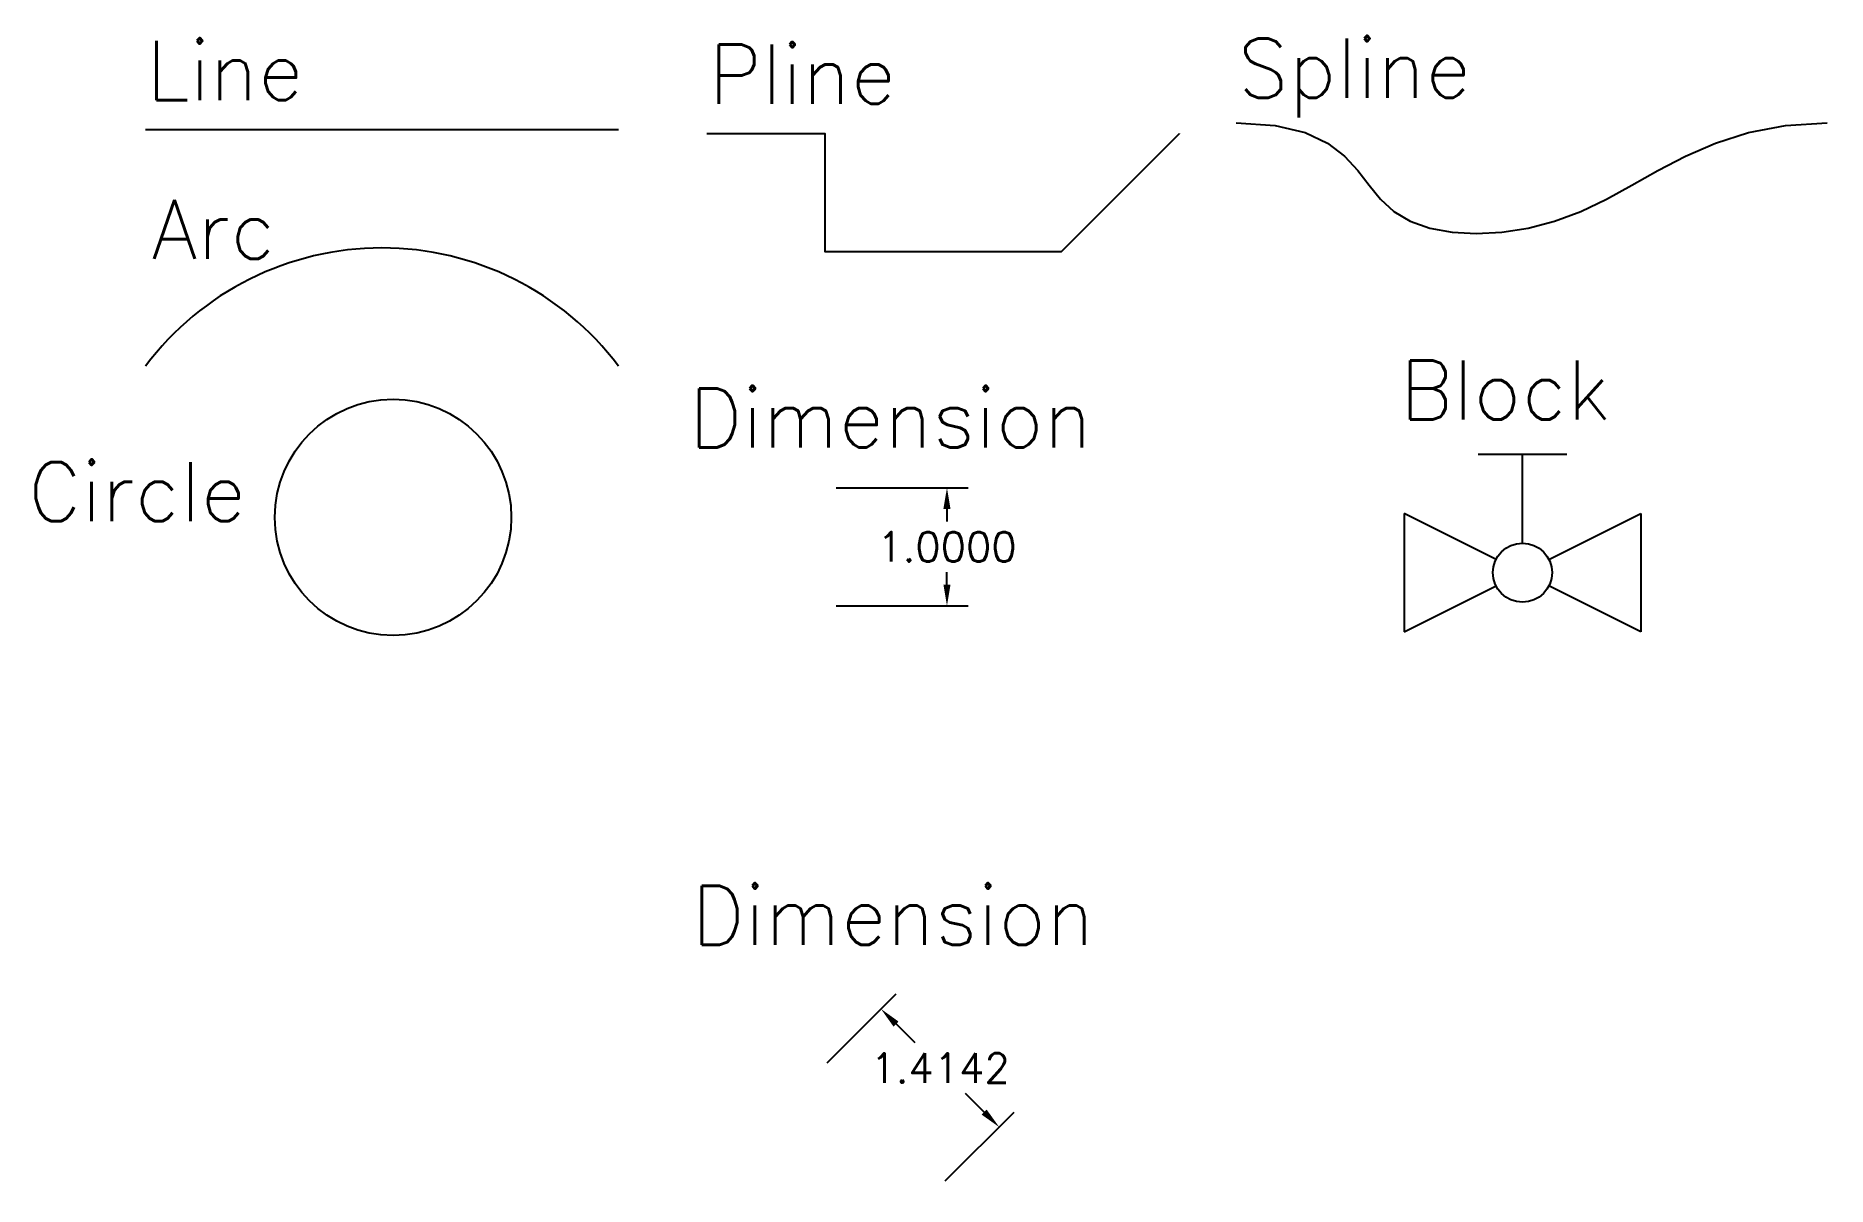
# Model space of a CAD drawing. Extents: x 0.9 to 16, y -0.8 to 8.9.
import ezdxf

# ---------------------------------------------------------------- set-up
doc = ezdxf.new("R2010")
doc.units = 0
doc.header["$MEASUREMENT"] = 0
doc.layers.get('0').update_dxf_attribs({"linetype": 'CONTINUOUS'})
doc.layers.get('DEFPOINTS').update_dxf_attribs({"linetype": 'CONTINUOUS'})
doc.styles.get("Standard").update_dxf_attribs({"font": 'ROMANS'})
doc.dimstyles.get("Standard").update_dxf_attribs({"dimtxt": 0.18, "dimasz": 0.18, "dimexe": 0.18, "dimexo": 0.0625, "dimgap": 0.09, "dimtad": 0, "dimtih": 1, "dimtoh": 1, "dimdec": 4, "dimzin": 0, "dimdsep": 46, "dimtxsty": 'Standard', "dimcen": 0.09, "dimadec": 0, "dimazin": 0, "dimtfac": 1, "dimtdec": 4, "dimtofl": 0, "dimtmove": 0, "dimatfit": 3, "dimfxl": 0, "dimtolj": 1, "dimtzin": 0, "dimarcsym": 0})

# ---------------------------------------------------------------- blocks, each defined once
blk = doc.blocks.new('*D2')
at = {"color": 0, "lineweight": -2}
for p, q in [((7.624, 5.095), (8.742, 5.095)), ((8.562, 4.915), (8.562, 4.81)), ((8.562, 4.275), (8.562, 4.38)), ((7.624, 4.095), (8.742, 4.095))]:
    blk.add_line(p, q, dxfattribs=at)
at = {"color": 0}
for points in [[(8.532, 4.915), (8.592, 4.915), (8.562, 5.095)], [(8.532, 4.275), (8.592, 4.275), (8.562, 4.095)]]:
    blk.add_solid(points, dxfattribs=at)
at = {"layer": 'DEFPOINTS', "color": 0}
for p in [(7.562, 5.095), (7.562, 4.095), (8.562, 4.095)]:
    blk.add_point(p, dxfattribs=at)
at = {"color": 0, "insert": (8.562, 4.595), "char_height": 0.25, "attachment_point": 5}
blk.add_mtext('\\A1;1.0000', dxfattribs=at)
blk = doc.blocks.new('*D1')
at = {"color": 0, "lineweight": -2}
for p, q in [((7.548, 0.227), (8.131, 0.81)), ((8.131, 0.556), (8.289, 0.398)), ((8.877, -0.19), (8.719, -0.032)), ((8.548, -0.773), (9.131, -0.19))]:
    blk.add_line(p, q, dxfattribs=at)
at = {"color": 0}
for points in [[(8.152, 0.577), (8.11, 0.534), (8.004, 0.683)], [(8.898, -0.169), (8.855, -0.211), (9.004, -0.317)]]:
    blk.add_solid(points, dxfattribs=at)
at = {"layer": 'DEFPOINTS', "color": 0}
for p in [(7.504, 0.183), (9.004, -0.317), (8.504, -0.817)]:
    blk.add_point(p, dxfattribs=at)
at = {"color": 0, "insert": (8.504, 0.183), "char_height": 0.25, "attachment_point": 5}
blk.add_mtext('\\A1;1.4142', dxfattribs=at)
blk = doc.blocks.new('BALLV')
for p, q in [((0.375, 1), (-0.375, 1)), ((0, 0.25), (0, 1)), ((-0.224, 0.112), (-1, 0.5)), ((-1, 0.5), (-1, -0.5)), ((0.224, 0.112), (1, 0.5)), ((1, 0.5), (1, -0.5)), ((-1, -0.5), (-0.224, -0.112)), ((1, -0.5), (0.224, -0.112))]:
    blk.add_line(p, q)
blk.add_circle((0, 0), 0.25)

msp = doc.modelspace()

# ---------------------------------------------------------------- linework, layer by layer
at = {"color": 7}
msp.add_line((5.78278, 8.12509), (1.78278, 8.12509), dxfattribs=at)
for points in [[(11.00754, 8.18357), (11.33827, 8.16159), (11.59087, 8.10154), (11.78098, 8.01218), (11.92421, 7.90232), (12.03619, 7.78073), (12.13254, 7.65622), (12.22889, 7.53757), (12.34087, 7.43357), (12.48068, 7.35154), (12.64686, 7.29294), (12.83453, 7.25779), (13.03879, 7.24607), (13.25477, 7.25779), (13.47759, 7.29294), (13.70236, 7.35154), (13.92421, 7.43357), (14.14019, 7.53757), (14.3552, 7.65622), (14.57606, 7.78073), (14.80962, 7.90232), (15.06272, 8.01218), (15.34218, 8.10154), (15.65484, 8.16159), (16.00754, 8.18357)], [(6.53033, 8.09382), (7.53033, 8.09382), (7.53033, 7.09382), (9.53033, 7.09382), (10.53033, 8.09382), (10.53033, 8.09382)]]:
    msp.add_lwpolyline(points, dxfattribs=at)
msp.add_circle((3.87672, 4.84438), 1, dxfattribs=at)
msp.add_arc((3.78278, 4.62509), 2.5, 36.869898, 143.130102, dxfattribs=at)

# ---------------------------------------------------------------- block references
msp.add_blockref('BALLV', (13.43031, 4.37635), dxfattribs=at)

# ---------------------------------------------------------------- texts
for s, p in [('Line', (1.79122, 8.3769)), ('Pline', (6.54599, 8.34563)), ('Spline', (11.0232, 8.39682)), ('Arc', (1.83459, 7.03232)), ('Block', (12.39327, 5.67263)), ('Dimension ', (6.38123, 5.43627)), ('Circle', (0.79065, 4.81233)), ('Dimension ', (6.4015, 1.22511))]:
    msp.add_text(s, height=0.5, dxfattribs=at).set_placement(p)

# ---------------------------------------------------------------- dimensions: what is measured, and where the dimension line sits
at = {"color": 1}
dim = msp.add_linear_dim(base=(8.56164, 4.09456), p1=(7.56164, 5.09456), p2=(7.56164, 4.09456), angle=90, dimstyle='Standard', override={"dimtxt": 0.25, "dimtmove": 2}, dxfattribs=at)
dim.commit()
dim.dimension.update_dxf_attribs({"geometry": '*D2', "text_midpoint": (8.56164, 4.59456)})
dim = msp.add_aligned_dim(p1=(7.50391, 0.18286), p2=(8.50391, -0.81714), distance=0.70711, dimstyle='Standard', override={"dimtxt": 0.25, "dimtmove": 2}, dxfattribs=at)
dim.commit()
dim.dimension.update_dxf_attribs({"geometry": '*D1', "text_midpoint": (8.50391, 0.18286)})

doc.saveas('drawing.dxf')
